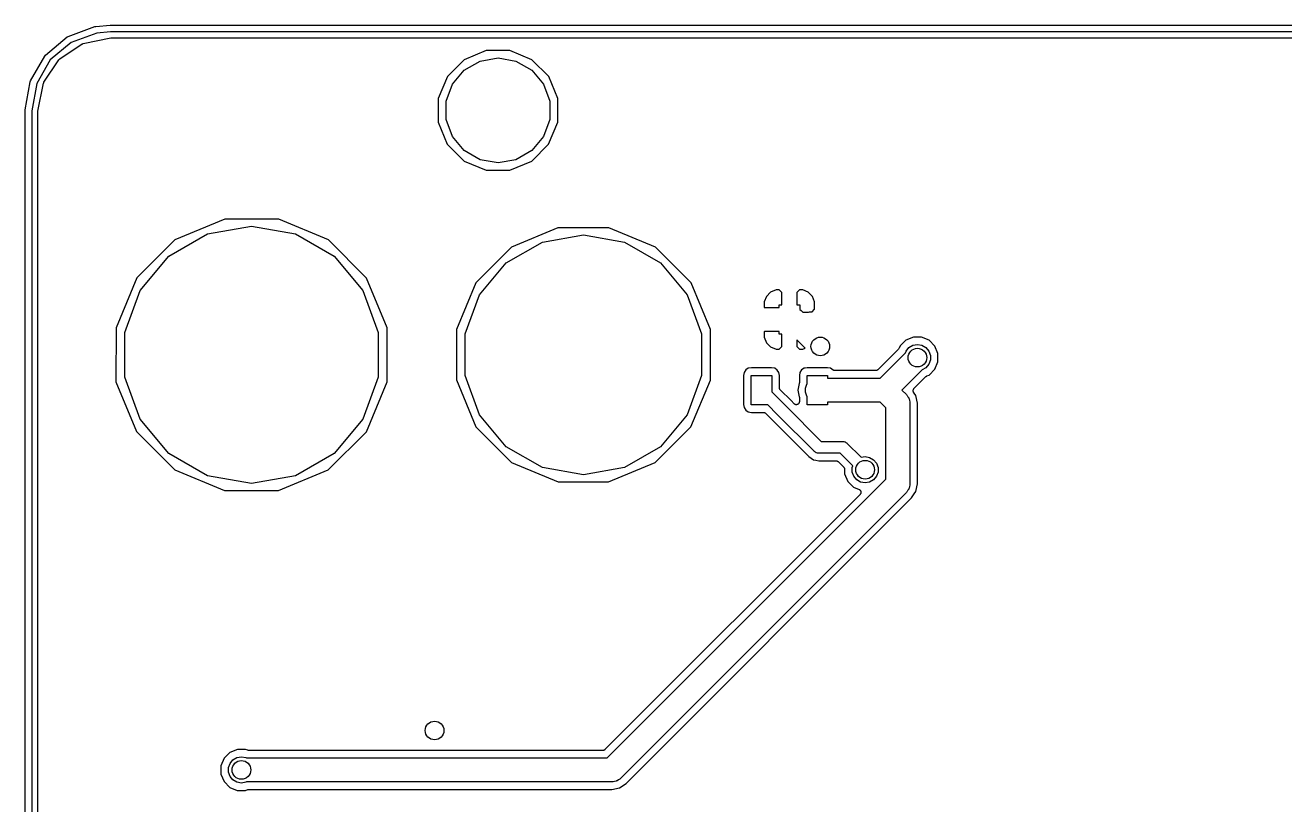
# Model space of a CAD drawing. Extents: x 51 to 137, y -158 to -25.
# Drawn here: x 50.69 to 93.52, y -51.79 to -25.29 of the extents above; entities that cross this region are included whole.
import ezdxf

# ---------------------------------------------------------------- set-up
doc = ezdxf.new("R2010")
doc.units = 0
doc.header["$MEASUREMENT"] = 0
doc.layers.add('BLACK', color=7, linetype='CONTINUOUS')

msp = doc.modelspace()

# ---------------------------------------------------------------- linework, layer by layer
at = {"layer": 'Black'}
for p, q in [((51.3772, -26.306), (52.1172, -25.6851)), ((52.1172, -25.6851), (52.1516, -25.6652)), ((52.1516, -25.6652), (53.0592, -25.3348)), ((53.1233, -25.5548), (52.2487, -25.8731)), ((53.0592, -25.3348), (53.0739, -25.3323)), ((53.0739, -25.3323), (53.0884, -25.3284)), ((53.0884, -25.3284), (53.5713, -25.2861)), ((53.5863, -25.5143), (53.1233, -25.5548)), ((53.5713, -25.2861), (53.5763, -25.2866)), ((53.5763, -25.2866), (53.5813, -25.2857)), ((53.5813, -25.2857), (133.619, -25.2857)), ((133.609, -25.5143), (53.5863, -25.5143)), ((52.2487, -25.8731), (51.5396, -26.4681)), ((51.8603, -26.4323), (52.624, -25.922)), ((52.624, -25.922), (52.6261, -25.9211)), ((52.6261, -25.9211), (52.6278, -25.9196)), ((52.6278, -25.9196), (52.6422, -25.914)), ((52.6422, -25.914), (52.6563, -25.9078)), ((52.6563, -25.9078), (52.6586, -25.9077)), ((52.6586, -25.9077), (52.6606, -25.9068)), ((52.6606, -25.9068), (53.6028, -25.7195)), ((53.6028, -25.7195), (53.6127, -25.7192)), ((53.6127, -25.7192), (53.6226, -25.7175)), ((53.6226, -25.7175), (133.578, -25.7175)), ((50.8687, -27.1729), (51.3517, -26.3364)), ((51.5396, -26.4681), (51.0768, -27.2697)), ((51.322, -27.224), (51.8323, -26.4603)), ((51.3517, -26.3364), (51.3772, -26.306)), ((51.8323, -26.4603), (51.8338, -26.4587)), ((51.8338, -26.4587), (51.8348, -26.4567)), ((51.8348, -26.4567), (51.846, -26.446)), ((51.846, -26.446), (51.8567, -26.4348)), ((51.8567, -26.4348), (51.8587, -26.4338)), ((51.8587, -26.4338), (51.8603, -26.4323)), ((65.6144, -26.4576), (65.0423, -27.0288)), ((66.3615, -26.1489), (65.6144, -26.4576)), ((65.6167, -26.8141), (66.1535, -26.5041)), ((66.1535, -26.5041), (66.7639, -26.3965)), ((67.1699, -26.1497), (66.3615, -26.1489)), ((66.7639, -26.3965), (67.3743, -26.5041)), ((67.9164, -26.4597), (67.1699, -26.1497)), ((67.3743, -26.5041), (67.9111, -26.8141)), ((68.4875, -27.0318), (67.9164, -26.4597)), ((65.2182, -27.2889), (65.6167, -26.8141)), ((67.9111, -26.8141), (68.3096, -27.2889)), ((50.6874, -28.1615), (50.8552, -27.2102)), ((50.8552, -27.2102), (50.8687, -27.1729)), ((50.8552, -27.2102), (50.8552, -27.2102)), ((51.0768, -27.2697), (50.9143, -28.1913)), ((51.1195, -28.2028), (51.3068, -27.2606)), ((51.3068, -27.2606), (51.3077, -27.2586)), ((51.3077, -27.2586), (51.3078, -27.2563)), ((51.3078, -27.2563), (51.314, -27.2422)), ((51.314, -27.2422), (51.3196, -27.2278)), ((51.3196, -27.2278), (51.3211, -27.2261)), ((51.3211, -27.2261), (51.322, -27.224)), ((65.0423, -27.0288), (64.7323, -27.7753)), ((65.0062, -27.8714), (65.2182, -27.2889)), ((68.3096, -27.2889), (68.5216, -27.8714)), ((68.7963, -27.7789), (68.4875, -27.0318)), ((64.7323, -27.7753), (64.7315, -28.5837)), ((68.7955, -28.5873), (68.7963, -27.7789)), ((50.6857, -28.1813), (50.6874, -28.1715)), ((50.6857, -119.921), (50.6857, -28.1813)), ((50.6874, -28.1715), (50.6874, -28.1615)), ((50.9143, -28.1913), (50.9143, -119.916)), ((51.1175, -28.2226), (51.1192, -28.2127)), ((51.1175, -119.88), (51.1175, -28.2226)), ((51.1192, -28.2127), (51.1195, -28.2028)), ((65.0062, -28.4912), (65.0062, -27.8714)), ((68.5216, -27.8714), (68.5216, -28.4912)), ((64.7315, -28.5837), (65.0402, -29.3308)), ((65.2182, -29.0737), (65.0062, -28.4912)), ((68.5216, -28.4912), (68.3096, -29.0737)), ((68.4855, -29.3338), (68.7955, -28.5873)), ((65.6167, -29.5485), (65.2182, -29.0737)), ((68.3096, -29.0737), (67.9111, -29.5485)), ((65.0402, -29.3308), (65.6114, -29.9029)), ((66.1535, -29.8585), (65.6167, -29.5485)), ((67.9111, -29.5485), (67.3743, -29.8585)), ((67.9134, -29.9049), (68.4855, -29.3338)), ((65.6114, -29.9029), (66.3579, -30.2129)), ((66.7639, -29.9661), (66.1535, -29.8585)), ((67.3743, -29.8585), (66.7639, -29.9661)), ((67.1663, -30.2137), (67.9134, -29.9049)), ((66.3579, -30.2129), (67.1663, -30.2137)), ((57.4714, -31.8787), (55.7764, -32.5791)), ((56.8888, -32.3806), (58.3844, -32.1169)), ((59.3054, -31.8803), (57.4714, -31.8787)), ((58.3844, -32.1169), (59.88, -32.3806)), ((60.9992, -32.5836), (59.3054, -31.8803)), ((55.5737, -33.1399), (56.8888, -32.3806)), ((59.88, -32.3806), (61.1951, -33.1399)), ((68.7963, -32.1773), (67.2243, -32.8268)), ((68.2718, -32.6561), (69.6671, -32.4101)), ((68.812, -32.1709), (68.7963, -32.1773)), ((68.8978, -32.1709), (68.812, -32.1709)), ((70.5298, -32.1724), (68.8978, -32.1709)), ((68.8978, -32.1709), (68.8978, -32.1709)), ((68.8978, -32.1709), (68.8978, -32.1709)), ((69.6671, -32.4101), (71.0624, -32.6561)), ((72.1162, -32.8311), (70.5298, -32.1724)), ((55.7764, -32.5791), (54.4784, -33.8748)), ((62.2949, -33.8816), (60.9992, -32.5836)), ((67.2243, -32.8268), (66.0086, -34.0405)), ((67.0448, -33.3645), (68.2718, -32.6561)), ((71.0624, -32.6561), (72.2894, -33.3645)), ((73.3299, -34.0468), (72.1162, -32.8311)), ((54.5975, -34.3032), (55.5737, -33.1399)), ((61.1951, -33.1399), (62.1713, -34.3032)), ((66.1341, -34.4498), (67.0448, -33.3645)), ((72.2894, -33.3645), (73.2001, -34.4498)), ((54.4784, -33.8748), (53.7751, -35.5686)), ((62.9953, -35.5766), (62.2949, -33.8816)), ((66.0086, -34.0405), (65.3499, -35.6269)), ((73.9858, -35.6345), (73.3299, -34.0468)), ((54.0781, -35.7303), (54.5975, -34.3032)), ((62.1713, -34.3032), (62.6907, -35.7303)), ((65.6496, -35.7812), (66.1341, -34.4498)), ((73.2001, -34.4498), (73.6846, -35.7812)), ((75.8912, -34.5026), (75.8139, -34.6893)), ((75.8139, -34.6893), (75.8139, -34.8843)), ((76.0341, -34.3597), (75.8912, -34.5026)), ((76.2208, -34.2823), (76.0341, -34.3597)), ((76.3255, -34.2823), (76.2208, -34.2823)), ((76.4184, -34.3752), (76.3255, -34.2823)), ((76.4184, -34.7903), (76.4184, -34.3752)), ((77.0193, -34.2823), (76.9264, -34.3752)), ((76.9264, -34.3752), (76.9264, -34.7903)), ((77.124, -34.2823), (77.0193, -34.2823)), ((77.3107, -34.3597), (77.124, -34.2823)), ((77.4536, -34.5026), (77.3107, -34.3597)), ((77.5309, -34.6893), (77.4536, -34.5026)), ((77.5309, -34.9438), (77.5309, -34.6893)), ((75.8139, -34.8843), (76.3219, -34.8843)), ((76.3219, -34.8843), (76.3219, -34.7903)), ((76.3219, -34.7903), (76.4184, -34.7903)), ((76.9264, -34.7903), (77.0229, -34.7903)), ((77.0229, -34.7903), (77.0229, -34.9516)), ((77.0229, -34.9516), (77.0248, -34.9529)), ((77.0248, -34.9529), (77.0708, -34.9795)), ((77.0708, -34.9795), (77.0823, -34.9932)), ((77.0823, -34.9932), (77.097, -35.0034)), ((77.097, -35.0034), (77.1303, -35.0367)), ((77.1303, -35.0367), (77.3276, -35.0367)), ((77.3276, -35.0367), (77.3544, -35.0295)), ((77.3544, -35.0295), (77.3722, -35.0311)), ((77.3722, -35.0311), (77.3898, -35.028)), ((77.3898, -35.028), (77.4468, -35.028)), ((77.4468, -35.028), (77.5309, -34.9438)), ((53.7751, -35.5686), (53.7735, -37.4026)), ((54.0781, -37.2489), (54.0781, -35.7303)), ((62.6907, -35.7303), (62.6907, -37.2489)), ((62.9937, -37.4106), (62.9953, -35.5766)), ((65.3499, -35.6269), (65.3484, -37.3447)), ((65.6496, -37.198), (65.6496, -35.7812)), ((73.6846, -35.7812), (73.6846, -37.198)), ((73.9843, -37.3523), (73.9858, -35.6345)), ((75.8295, -35.6971), (75.8139, -35.7128)), ((75.8139, -35.7128), (75.8139, -35.8921)), ((75.8139, -35.8921), (75.8912, -36.0789)), ((76.3219, -35.6971), (75.8295, -35.6971)), ((76.3219, -35.7911), (76.3219, -35.6971)), ((76.4184, -35.7911), (76.3219, -35.7911)), ((76.4184, -36.2062), (76.4184, -35.7911)), ((80.8877, -35.8876), (80.6308, -35.9937)), ((81.1655, -35.8878), (80.8877, -35.8876)), ((81.4222, -35.9944), (81.1655, -35.8878)), ((75.8912, -36.0789), (76.0341, -36.2218)), ((76.0341, -36.2218), (76.2208, -36.2991)), ((76.2208, -36.2991), (76.3255, -36.2991)), ((76.3255, -36.2991), (76.4184, -36.2062)), ((77.2083, -36.2642), (76.9264, -35.9823)), ((76.9264, -35.9823), (76.9264, -36.2062)), ((76.9264, -36.2062), (77.0193, -36.2991)), ((77.0193, -36.2991), (77.124, -36.2991)), ((77.124, -36.2991), (77.2083, -36.2642)), ((80.3816, -36.2967), (79.6798, -36.9983)), ((80.3828, -36.2949), (80.3816, -36.2967)), ((80.3846, -36.2935), (80.3828, -36.2949)), ((80.3929, -36.2805), (80.3846, -36.2935)), ((80.4018, -36.2678), (80.3929, -36.2805)), ((80.4024, -36.2657), (80.4018, -36.2678)), ((80.4035, -36.2638), (80.4024, -36.2657)), ((80.4342, -36.19), (80.4035, -36.2638)), ((80.6308, -35.9937), (80.4342, -36.19)), ((80.6197, -36.4178), (80.6396, -36.3631)), ((80.6396, -36.3631), (80.7392, -36.2444)), ((80.7392, -36.2444), (80.8734, -36.1669)), ((80.8734, -36.1669), (81.026, -36.14)), ((81.026, -36.14), (81.1786, -36.1669)), ((81.1786, -36.1669), (81.3128, -36.2444)), ((81.3128, -36.2444), (81.4124, -36.3631)), ((81.4124, -36.3631), (81.4654, -36.5087)), ((81.6185, -36.191), (81.4222, -35.9944)), ((81.7246, -36.4479), (81.6185, -36.191)), ((79.7553, -37.2821), (80.6197, -36.4178)), ((81.4124, -36.8093), (81.3128, -36.928)), ((81.4654, -36.6637), (81.4124, -36.8093)), ((81.4654, -36.5087), (81.4654, -36.6637)), ((81.6178, -36.9824), (81.7244, -36.7257)), ((81.7244, -36.7257), (81.7246, -36.4479)), ((54.5975, -38.676), (54.0781, -37.2489)), ((62.6907, -37.2489), (62.1713, -38.676)), ((66.1341, -38.5294), (65.6496, -37.198)), ((73.6846, -37.198), (73.2001, -38.5294)), ((75.133, -37.0883), (75.111, -37.1982)), ((75.111, -37.1982), (75.111, -38.1791)), ((75.19, -37.0039), (75.133, -37.0883)), ((75.2754, -36.9478), (75.19, -37.0039)), ((75.3817, -36.9271), (75.2754, -36.9478)), ((75.3719, -38.1889), (75.3719, -37.1881)), ((75.3719, -37.1881), (76.073, -37.1881)), ((76.0629, -36.9271), (75.3817, -36.9271)), ((76.1728, -36.9492), (76.0629, -36.9271)), ((76.073, -37.1881), (76.073, -37.7516)), ((76.2572, -37.0062), (76.1728, -36.9492)), ((76.3133, -37.0915), (76.2572, -37.0062)), ((76.3339, -37.1979), (76.3133, -37.0915)), ((76.3339, -37.6113), (76.3339, -37.1979)), ((77.0329, -37.0883), (77.0109, -37.1982)), ((77.0109, -37.1982), (77.0109, -37.4428)), ((77.0899, -37.0039), (77.0329, -37.0883)), ((77.1753, -36.9478), (77.0899, -37.0039)), ((77.2083, -36.9414), (77.1753, -36.9478)), ((77.2816, -36.9271), (77.2083, -36.9414)), ((77.2718, -37.4836), (77.2718, -37.1881)), ((77.2718, -37.1881), (77.9729, -37.1881)), ((77.9628, -36.9271), (77.2816, -36.9271)), ((78.0727, -36.9492), (77.9628, -36.9271)), ((77.9729, -37.1881), (77.9729, -37.2821)), ((78.1639, -37.0107), (78.0727, -36.9492)), ((78.1752, -37.0158), (78.1639, -37.0107)), ((78.186, -37.022), (78.1752, -37.0158)), ((78.1912, -37.0229), (78.186, -37.022)), ((78.1961, -37.0251), (78.1912, -37.0229)), ((78.2085, -37.0259), (78.1961, -37.0251)), ((78.2207, -37.0281), (78.2085, -37.0259)), ((79.608, -37.0281), (78.2207, -37.0281)), ((79.6124, -37.0273), (79.608, -37.0281)), ((79.6168, -37.0277), (79.6124, -37.0273)), ((79.6297, -37.0243), (79.6168, -37.0277)), ((79.6427, -37.022), (79.6297, -37.0243)), ((79.6466, -37.0197), (79.6427, -37.022)), ((79.6509, -37.0186), (79.6466, -37.0197)), ((79.6618, -37.011), (79.6509, -37.0186)), ((79.6733, -37.0043), (79.6618, -37.011)), ((79.6762, -37.0009), (79.6733, -37.0043)), ((79.6798, -36.9983), (79.6762, -37.0009)), ((81.1853, -37.0016), (80.4983, -37.6885)), ((80.9098, -37.6363), (81.3153, -37.2309)), ((81.3128, -36.928), (81.1853, -37.0016)), ((81.3153, -37.2309), (81.3171, -37.2295)), ((81.3171, -37.2295), (81.3185, -37.2277)), ((81.3185, -37.2277), (81.3315, -37.2195)), ((81.3315, -37.2195), (81.3442, -37.2106)), ((81.3442, -37.2106), (81.3464, -37.21)), ((81.3464, -37.21), (81.3483, -37.2088)), ((81.3483, -37.2088), (81.4211, -37.1787)), ((81.4211, -37.1787), (81.6178, -36.9824)), ((53.7735, -37.4026), (54.4739, -39.0976)), ((62.2904, -39.1044), (62.9937, -37.4106)), ((65.3484, -37.3447), (66.0043, -38.9324)), ((73.3256, -38.9387), (73.9843, -37.3523)), ((76.3347, -37.6157), (76.3339, -37.6113)), ((76.3343, -37.6201), (76.3347, -37.6157)), ((76.3377, -37.6329), (76.3343, -37.6201)), ((76.3401, -37.646), (76.3377, -37.6329)), ((76.3423, -37.6499), (76.3401, -37.646)), ((76.3434, -37.6542), (76.3423, -37.6499)), ((76.3511, -37.6651), (76.3434, -37.6542)), ((76.3577, -37.6766), (76.3511, -37.6651)), ((76.3611, -37.6794), (76.3577, -37.6766)), ((76.3637, -37.6831), (76.3611, -37.6794)), ((76.729, -38.0484), (76.3637, -37.6831)), ((77.0089, -37.4626), (76.964, -37.6885)), ((76.964, -37.6885), (77.0089, -37.9144)), ((77.0091, -37.4526), (77.0089, -37.4626)), ((77.0109, -37.4428), (77.0091, -37.4526)), ((77.2222, -37.6179), (77.2704, -37.4853)), ((77.2222, -37.7591), (77.2222, -37.6179)), ((77.2704, -37.4853), (77.2718, -37.4836)), ((77.9729, -37.2821), (79.7553, -37.2821)), ((80.4983, -37.6885), (80.6512, -37.8413)), ((80.8806, -37.6971), (80.8853, -37.6812)), ((80.8853, -37.6812), (80.8896, -37.6652)), ((80.8896, -37.6652), (80.8902, -37.6643)), ((80.8902, -37.6643), (80.8905, -37.6632)), ((80.8905, -37.6632), (80.9003, -37.6499)), ((80.9003, -37.6499), (80.9098, -37.6363)), ((76.073, -37.7516), (76.5494, -38.228)), ((76.8374, -38.1569), (76.729, -38.0484)), ((76.729, -38.0484), (76.729, -38.0484)), ((76.729, -38.0484), (76.729, -38.0484)), ((77.0047, -38.1198), (76.9981, -38.1313)), ((77.0055, -38.1154), (77.0047, -38.1198)), ((77.0074, -38.1113), (77.0055, -38.1154)), ((77.0086, -38.0981), (77.0074, -38.1113)), ((77.0109, -38.085), (77.0086, -38.0981)), ((77.0089, -37.9144), (77.0091, -37.9244)), ((77.0091, -37.9244), (77.0109, -37.9342)), ((77.0109, -37.9342), (77.0109, -38.085)), ((77.2704, -37.8917), (77.2222, -37.7591)), ((77.2718, -37.8934), (77.2704, -37.8917)), ((77.2718, -38.1889), (77.2718, -37.8934)), ((79.7553, -38.0949), (77.9729, -38.0949)), ((77.9729, -38.0949), (77.9729, -38.1889)), ((79.9574, -38.297), (79.7553, -38.0949)), ((80.6512, -37.8413), (80.6614, -37.856)), ((80.6614, -37.856), (80.6751, -37.8675)), ((80.6751, -37.8675), (80.7017, -37.9134)), ((80.7017, -37.9134), (80.7321, -37.9569)), ((80.7321, -37.9569), (80.7368, -37.9742)), ((80.7368, -37.9742), (80.7457, -37.9897)), ((80.7457, -37.9897), (80.7549, -38.042)), ((80.7549, -38.042), (80.7687, -38.0933)), ((80.7687, -38.0933), (80.7671, -38.1111)), ((80.7671, -38.1111), (80.7702, -38.1287)), ((80.8804, -37.6993), (80.8807, -37.6982)), ((80.8819, -37.7158), (80.8804, -37.6993)), ((80.8807, -37.6982), (80.8806, -37.6971)), ((80.8829, -37.7323), (80.8819, -37.7158)), ((80.8834, -37.7333), (80.8829, -37.7323)), ((80.8835, -37.7344), (80.8834, -37.7333)), ((80.8905, -37.7494), (80.8835, -37.7344)), ((80.8972, -37.7646), (80.8905, -37.7494)), ((80.9172, -37.7945), (80.8972, -37.7646)), ((80.9721, -37.8767), (80.9172, -37.7945)), ((80.9172, -37.7945), (80.9172, -37.7945)), ((80.9172, -37.7945), (80.9172, -37.7945)), ((81.0242, -38.1387), (80.9721, -37.8767)), ((67.0448, -39.6147), (66.1341, -38.5294)), ((73.2001, -38.5294), (72.2894, -39.6147)), ((75.111, -38.1791), (75.1316, -38.2854)), ((75.1316, -38.2854), (75.1877, -38.3708)), ((75.1877, -38.3708), (75.2721, -38.4278)), ((75.2721, -38.4278), (75.382, -38.4498)), ((75.9354, -38.1889), (75.3719, -38.1889)), ((75.382, -38.4498), (75.7951, -38.4498)), ((75.7951, -38.4498), (75.7995, -38.4506)), ((75.7995, -38.4506), (75.8039, -38.4502)), ((75.8039, -38.4502), (75.8167, -38.4536)), ((75.8167, -38.4536), (75.8298, -38.456)), ((75.8298, -38.456), (75.8337, -38.4582)), ((75.8337, -38.4582), (75.838, -38.4593)), ((75.838, -38.4593), (75.8489, -38.467)), ((75.8489, -38.467), (75.8604, -38.4736)), ((75.8604, -38.4736), (75.8632, -38.477)), ((75.8632, -38.477), (75.8669, -38.4796)), ((75.8669, -38.4796), (76.0823, -38.695)), ((76.2619, -38.5154), (75.9354, -38.1889)), ((76.2622, -38.5156), (76.2619, -38.5154)), ((77.5244, -39.7779), (76.2622, -38.5156)), ((76.5494, -38.228), (76.5494, -38.228)), ((76.5494, -38.228), (76.5494, -38.228)), ((76.5494, -38.228), (77.7523, -39.431)), ((76.8483, -38.1645), (76.8374, -38.1569)), ((76.8585, -38.173), (76.8483, -38.1645)), ((76.8627, -38.1745), (76.8585, -38.173)), ((76.8663, -38.1771), (76.8627, -38.1745)), ((76.8792, -38.1805), (76.8663, -38.1771)), ((76.8916, -38.1851), (76.8792, -38.1805)), ((76.8961, -38.1851), (76.8916, -38.1851)), ((76.9004, -38.1862), (76.8961, -38.1851)), ((76.9136, -38.1851), (76.9004, -38.1862)), ((76.9269, -38.1851), (76.9136, -38.1851)), ((76.9311, -38.1835), (76.9269, -38.1851)), ((76.9356, -38.1832), (76.9311, -38.1835)), ((76.9476, -38.1775), (76.9356, -38.1832)), ((76.9601, -38.173), (76.9476, -38.1775)), ((76.9635, -38.1701), (76.9601, -38.173)), ((76.9675, -38.1682), (76.9635, -38.1701)), ((76.9769, -38.1589), (76.9675, -38.1682)), ((76.9871, -38.1503), (76.9769, -38.1589)), ((76.9893, -38.1465), (76.9871, -38.1503)), ((76.9925, -38.1433), (76.9893, -38.1465)), ((76.9981, -38.1313), (76.9925, -38.1433)), ((77.9729, -38.1889), (77.2718, -38.1889)), ((79.9574, -40.712), (79.9574, -38.297)), ((80.7702, -38.1287), (80.7702, -40.8803)), ((81.0242, -40.8703), (81.0242, -38.1387)), ((55.5737, -39.8393), (54.5975, -38.676)), ((62.1713, -38.676), (61.1951, -39.8393)), ((66.0043, -38.9324), (67.218, -40.1481)), ((72.1099, -40.1524), (73.3256, -38.9387)), ((76.0823, -38.695), (76.0826, -38.6952)), ((76.0826, -38.6952), (77.3377, -39.9504)), ((54.4739, -39.0976), (55.7696, -40.3956)), ((60.9924, -40.4001), (62.2904, -39.1044)), ((68.2718, -40.3231), (67.0448, -39.6147)), ((72.2894, -39.6147), (71.0624, -40.3231)), ((77.5317, -39.783), (77.5244, -39.7779)), ((77.5375, -39.7899), (77.5317, -39.783)), ((77.5605, -39.8031), (77.5375, -39.7899)), ((77.5822, -39.8184), (77.5605, -39.8031)), ((77.5909, -39.8207), (77.5822, -39.8184)), ((77.5986, -39.8251), (77.5909, -39.8207)), ((77.6247, -39.8298), (77.5986, -39.8251)), ((77.6504, -39.8366), (77.6247, -39.8298)), ((77.7523, -39.431), (78.486, -39.431)), ((78.486, -39.431), (78.4948, -39.4326)), ((78.4948, -39.4326), (78.5037, -39.4318)), ((78.5037, -39.4318), (78.5293, -39.4386)), ((78.5293, -39.4386), (78.5555, -39.4433)), ((78.5555, -39.4433), (78.5632, -39.4477)), ((78.5632, -39.4477), (78.5719, -39.45)), ((78.5719, -39.45), (78.5936, -39.4653)), ((78.5936, -39.4653), (78.6166, -39.4785)), ((78.6166, -39.4785), (78.6224, -39.4854)), ((78.6224, -39.4854), (78.6297, -39.4905)), ((78.6297, -39.4905), (79.113, -39.9738)), ((56.8888, -40.5986), (55.5737, -39.8393)), ((61.1951, -39.8393), (59.88, -40.5986)), ((67.218, -40.1481), (68.8044, -40.8068)), ((70.5222, -40.8083), (72.1099, -40.1524)), ((77.3377, -39.9504), (77.4102, -39.9988)), ((77.4102, -39.9988), (77.4102, -39.9988)), ((77.4102, -39.9988), (77.4939, -40.0548)), ((77.4939, -40.0548), (77.5765, -40.0712)), ((77.5765, -40.0712), (77.5765, -40.0712)), ((77.5765, -40.0712), (77.5765, -40.0712)), ((77.5765, -40.0712), (77.6781, -40.0914)), ((77.6593, -39.8358), (77.6504, -39.8366)), ((77.6681, -39.8374), (77.6593, -39.8358)), ((78.4018, -39.8374), (77.6681, -39.8374)), ((77.6781, -40.0914), (78.2545, -40.0914)), ((78.2545, -40.0914), (78.2589, -40.0922)), ((78.2589, -40.0922), (78.2634, -40.0918)), ((78.2634, -40.0918), (78.2762, -40.0952)), ((78.2762, -40.0952), (78.2893, -40.0975)), ((78.2893, -40.0975), (78.2932, -40.0998)), ((78.2932, -40.0998), (78.2975, -40.1009)), ((78.2975, -40.1009), (78.3083, -40.1085)), ((78.3083, -40.1085), (78.3198, -40.1152)), ((78.3198, -40.1152), (78.3227, -40.1186)), ((78.3227, -40.1186), (78.3264, -40.1212)), ((78.3264, -40.1212), (78.5197, -40.3145)), ((78.8285, -40.264), (78.4018, -39.8374)), ((79.113, -39.9738), (79.248, -39.95)), ((79.248, -39.95), (79.4006, -39.9769)), ((79.4006, -39.9769), (79.5348, -40.0544)), ((79.5348, -40.0544), (79.6344, -40.1731)), ((79.6344, -40.1731), (79.6874, -40.3187)), ((55.7696, -40.3956), (57.4634, -41.0989)), ((58.3844, -40.8623), (56.8888, -40.5986)), ((59.88, -40.5986), (58.3844, -40.8623)), ((59.2974, -41.1005), (60.9924, -40.4001)), ((69.6671, -40.5691), (68.2718, -40.3231)), ((71.0624, -40.3231), (69.6671, -40.5691)), ((78.5197, -40.3145), (78.5223, -40.3182)), ((78.5223, -40.3182), (78.5258, -40.3211)), ((78.5258, -40.3211), (78.5324, -40.3326)), ((78.5324, -40.3326), (78.54, -40.3434)), ((78.54, -40.3434), (78.5412, -40.3478)), ((78.5412, -40.3478), (78.5434, -40.3517)), ((78.5434, -40.3517), (78.5457, -40.3647)), ((78.5457, -40.3647), (78.5491, -40.3775)), ((78.5491, -40.3775), (78.5487, -40.382)), ((78.5487, -40.382), (78.5495, -40.3865)), ((78.5495, -40.3865), (78.5494, -40.5345)), ((78.5494, -40.5345), (78.6555, -40.7914)), ((78.8086, -40.3187), (78.8285, -40.264)), ((78.8086, -40.4737), (78.8086, -40.3187)), ((78.8616, -40.6193), (78.8086, -40.4737)), ((78.9612, -40.738), (78.8616, -40.6193)), ((79.6344, -40.6193), (79.5348, -40.738)), ((79.6874, -40.4737), (79.6344, -40.6193)), ((79.6874, -40.3187), (79.6874, -40.4737)), ((57.4634, -41.0989), (59.2974, -41.1005)), ((68.8044, -40.8068), (70.5222, -40.8083)), ((70.4753, -50.1941), (79.9574, -40.712)), ((78.6555, -40.7914), (78.8518, -40.988)), ((78.8518, -40.988), (79.0438, -41.0678)), ((79.0954, -40.8155), (78.9612, -40.738)), ((79.0438, -41.0678), (79.0532, -41.0737)), ((79.0532, -41.0737), (79.0632, -41.0784)), ((79.0632, -41.0784), (79.0679, -41.0831)), ((79.0679, -41.0831), (79.0736, -41.0867)), ((79.0736, -41.0867), (79.0803, -41.0955)), ((79.0803, -41.0955), (79.0881, -41.1033)), ((79.0881, -41.1033), (79.091, -41.1094)), ((79.091, -41.1094), (79.095, -41.1148)), ((79.095, -41.1148), (79.0984, -41.1253)), ((79.248, -40.8424), (79.0954, -40.8155)), ((79.4006, -40.8155), (79.248, -40.8424)), ((79.5348, -40.738), (79.4006, -40.8155)), ((80.7017, -41.0955), (80.6751, -41.1415)), ((80.7321, -41.0521), (80.7017, -41.0955)), ((80.7368, -41.0348), (80.7321, -41.0521)), ((80.7457, -41.0193), (80.7368, -41.0348)), ((80.7549, -40.967), (80.7457, -41.0193)), ((80.7687, -40.9157), (80.7549, -40.967)), ((80.7702, -40.8803), (80.7671, -40.8979)), ((80.7671, -40.8979), (80.7687, -40.9157)), ((80.9721, -41.1323), (81.0242, -40.8703)), ((79.0767, -41.2334), (70.3998, -49.9103)), ((80.6512, -41.1677), (70.931, -50.8879)), ((71.1176, -51.0604), (80.8237, -41.3543)), ((79.0831, -41.2244), (79.0767, -41.2334)), ((79.0905, -41.2162), (79.0831, -41.2244)), ((79.0931, -41.21), (79.0905, -41.2162)), ((79.097, -41.2045), (79.0931, -41.21)), ((79.0998, -41.1939), (79.097, -41.2045)), ((79.0984, -41.1253), (79.103, -41.1353)), ((79.1041, -41.1837), (79.0998, -41.1939)), ((79.103, -41.1353), (79.1036, -41.142)), ((79.1036, -41.142), (79.1056, -41.1484)), ((79.1044, -41.1769), (79.1041, -41.1837)), ((79.1061, -41.1704), (79.1044, -41.1769)), ((79.1056, -41.1484), (79.1051, -41.1594)), ((79.1051, -41.1594), (79.1061, -41.1704)), ((80.6614, -41.153), (80.6512, -41.1677)), ((80.6751, -41.1415), (80.6614, -41.153)), ((80.8237, -41.3543), (80.9172, -41.2145)), ((80.9172, -41.2145), (80.9721, -41.1323)), ((57.6438, -50.008), (57.4472, -50.2043)), ((57.9007, -49.9019), (57.6438, -50.008)), ((58.1785, -49.9021), (57.9007, -49.9019)), ((58.2513, -49.9323), (58.1785, -49.9021)), ((58.2535, -49.9328), (58.2513, -49.9323)), ((58.2555, -49.934), (58.2535, -49.9328)), ((58.2707, -49.9367), (58.2555, -49.934)), ((58.2857, -49.94), (58.2707, -49.9367)), ((58.288, -49.9397), (58.2857, -49.94)), ((58.2903, -49.9401), (58.288, -49.9397)), ((70.328, -49.9401), (58.2903, -49.9401)), ((70.3324, -49.9393), (70.328, -49.9401)), ((70.3368, -49.9397), (70.3324, -49.9393)), ((70.3496, -49.9363), (70.3368, -49.9397)), ((70.3627, -49.934), (70.3496, -49.9363)), ((70.3666, -49.9317), (70.3627, -49.934)), ((70.3709, -49.9306), (70.3666, -49.9317)), ((70.3818, -49.923), (70.3709, -49.9306)), ((70.3933, -49.9163), (70.3818, -49.923)), ((70.3961, -49.9129), (70.3933, -49.9163)), ((70.3998, -49.9103), (70.3961, -49.9129)), ((57.3406, -50.4609), (57.3404, -50.7388)), ((57.4472, -50.2043), (57.3406, -50.4609)), ((57.5996, -50.523), (57.6526, -50.3774)), ((57.5996, -50.678), (57.5996, -50.523)), ((57.6526, -50.3774), (57.7522, -50.2587)), ((57.7522, -50.2587), (57.8864, -50.1812)), ((57.8864, -50.1812), (58.039, -50.1543)), ((58.039, -50.1543), (58.1916, -50.1812)), ((58.1916, -50.1812), (58.2139, -50.1941)), ((58.2139, -50.1941), (70.4753, -50.1941)), ((57.3404, -50.7388), (57.4465, -50.9957)), ((57.6526, -50.8236), (57.5996, -50.678)), ((57.7522, -50.9423), (57.6526, -50.8236)), ((57.8864, -51.0198), (57.7522, -50.9423)), ((70.8154, -50.9688), (70.7981, -50.9734)), ((70.8588, -50.9384), (70.8154, -50.9688)), ((70.9048, -50.9118), (70.8588, -50.9384)), ((70.9163, -50.8981), (70.9048, -50.9118)), ((70.931, -50.8879), (70.9163, -50.8981)), ((57.4465, -50.9957), (57.6428, -51.1923)), ((57.6428, -51.1923), (57.8994, -51.2989)), ((58.039, -51.0467), (57.8864, -51.0198)), ((57.8994, -51.2989), (58.1773, -51.2991)), ((58.1916, -51.0198), (58.039, -51.0467)), ((58.1773, -51.2991), (58.2512, -51.2686)), ((58.2139, -51.0069), (58.1916, -51.0198)), ((70.6436, -51.0069), (58.2139, -51.0069)), ((58.2512, -51.2686), (58.2533, -51.2681)), ((58.2533, -51.2681), (58.2552, -51.267)), ((58.2552, -51.267), (58.2705, -51.2643)), ((58.2705, -51.2643), (58.2857, -51.261)), ((58.2857, -51.261), (58.2878, -51.2613)), ((58.2878, -51.2613), (58.29, -51.2609)), ((58.29, -51.2609), (70.6336, -51.2609)), ((70.6336, -51.2609), (70.8956, -51.2088)), ((70.6612, -51.0038), (70.6436, -51.0069)), ((70.679, -51.0054), (70.6612, -51.0038)), ((70.7303, -50.9916), (70.679, -51.0054)), ((70.7826, -50.9824), (70.7303, -50.9916)), ((70.7981, -50.9734), (70.7826, -50.9824)), ((70.8956, -51.2088), (71.1176, -51.0604))]:
    msp.add_line(p, q, dxfattribs=at)
for centre in [(77.724, -36.2052), (81.026, -36.5862), (79.248, -40.3962), (64.6062, -49.2598), (58.039, -50.6005)]:
    msp.add_circle(centre, 0.3175, dxfattribs=at)

doc.saveas('drawing.dxf')
